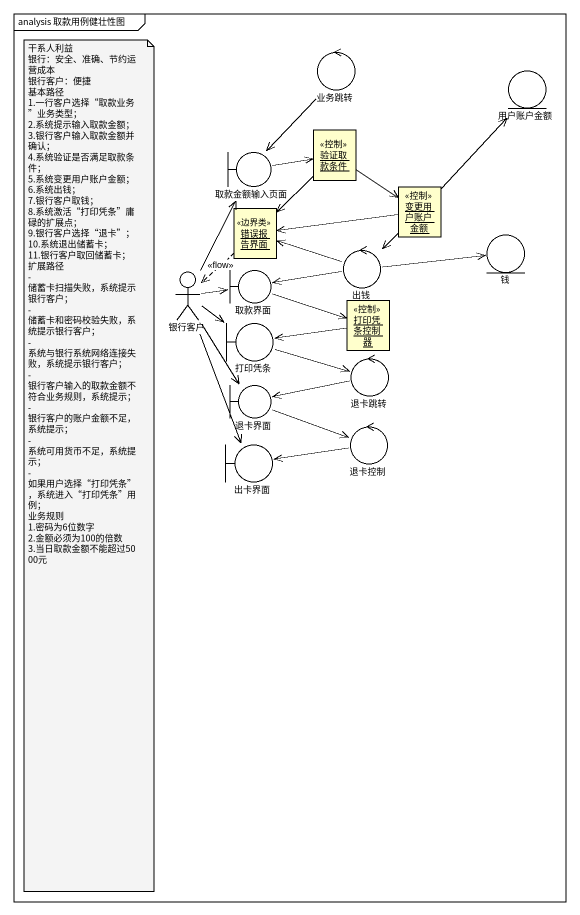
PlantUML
@startuml
mainframe analysis 取款用例健壮性图
allowmixing
hide circle
hide empty members
control 业务跳转
entity 用户账户金额
object 验证取款条件 <<控制>>
boundary 取款金额输入页面
object 错误报告界面 <<边界类>>
object 变更用户账户金额 <<控制>>
control 出钱
entity 钱
actor 银行客户
boundary 取款界面
boundary 打印凭条
object 打印凭条控制器 <<控制>>
control 退卡跳转
boundary 退卡界面
boundary 出卡界面
control 退卡控制
业务跳转 --> 取款金额输入页面
验证取款条件 --> 错误报告界面
验证取款条件 --> 变更用户账户金额
取款金额输入页面 -right-> 验证取款条件
错误报告界面 ..> 银行客户 : <<flow>>
变更用户账户金额 -up-> 用户账户金额
变更用户账户金额 -left-> 错误报告界面
变更用户账户金额 --> 出钱
出钱 -left-> 错误报告界面
出钱 -right-> 钱
出钱 -left-> 取款界面
银行客户 -up-> 取款金额输入页面
银行客户 -right-> 取款界面
银行客户 -right-> 打印凭条
银行客户 --> 退卡界面
银行客户 --> 出卡界面
取款界面 -right-> 打印凭条控制器
打印凭条 -right-> 退卡跳转
打印凭条控制器 -left-> 打印凭条
退卡跳转 -left-> 退卡界面
退卡界面 -right-> 退卡控制
退卡控制 -left-> 出卡界面
note as N1
  干系人利益
  银行：安全、准确、节约运营成本
  银行客户：便捷
  基本路径
  1.一行客户选择“取款业务”业务类型；
  2.系统提示输入取款金额；
  3.银行客户输入取款金额并确认；
  4.系统验证是否满足取款条件；
  5.系统变更用户账户金额；
  6.系统出钱；
  7.银行客户取钱；
  8.系统激活“打印凭条”庸碌的扩展点；
  9.银行客户选择“退卡”；
  10.系统退出储蓄卡；
  11.银行客户取回储蓄卡；
  扩展路径
  - 储蓄卡扫描失败，系统提示银行客户；
  - 储蓄卡和密码校验失败，系统提示银行客户；
  - 系统与银行系统网络连接失败，系统提示银行客户；
  - 银行客户输入的取款金额不符合业务规则，系统提示；
  - 银行客户的账户金额不足，系统提示；
  - 系统可用货币不足，系统提示；
  - 如果用户选择“打印凭条”，系统进入“打印凭条”用例；
  业务规则
  1.密码为6位数字
  2.金额必须为100的倍数
  3.当日取款金额不能超过5000元
end note
@enduml
